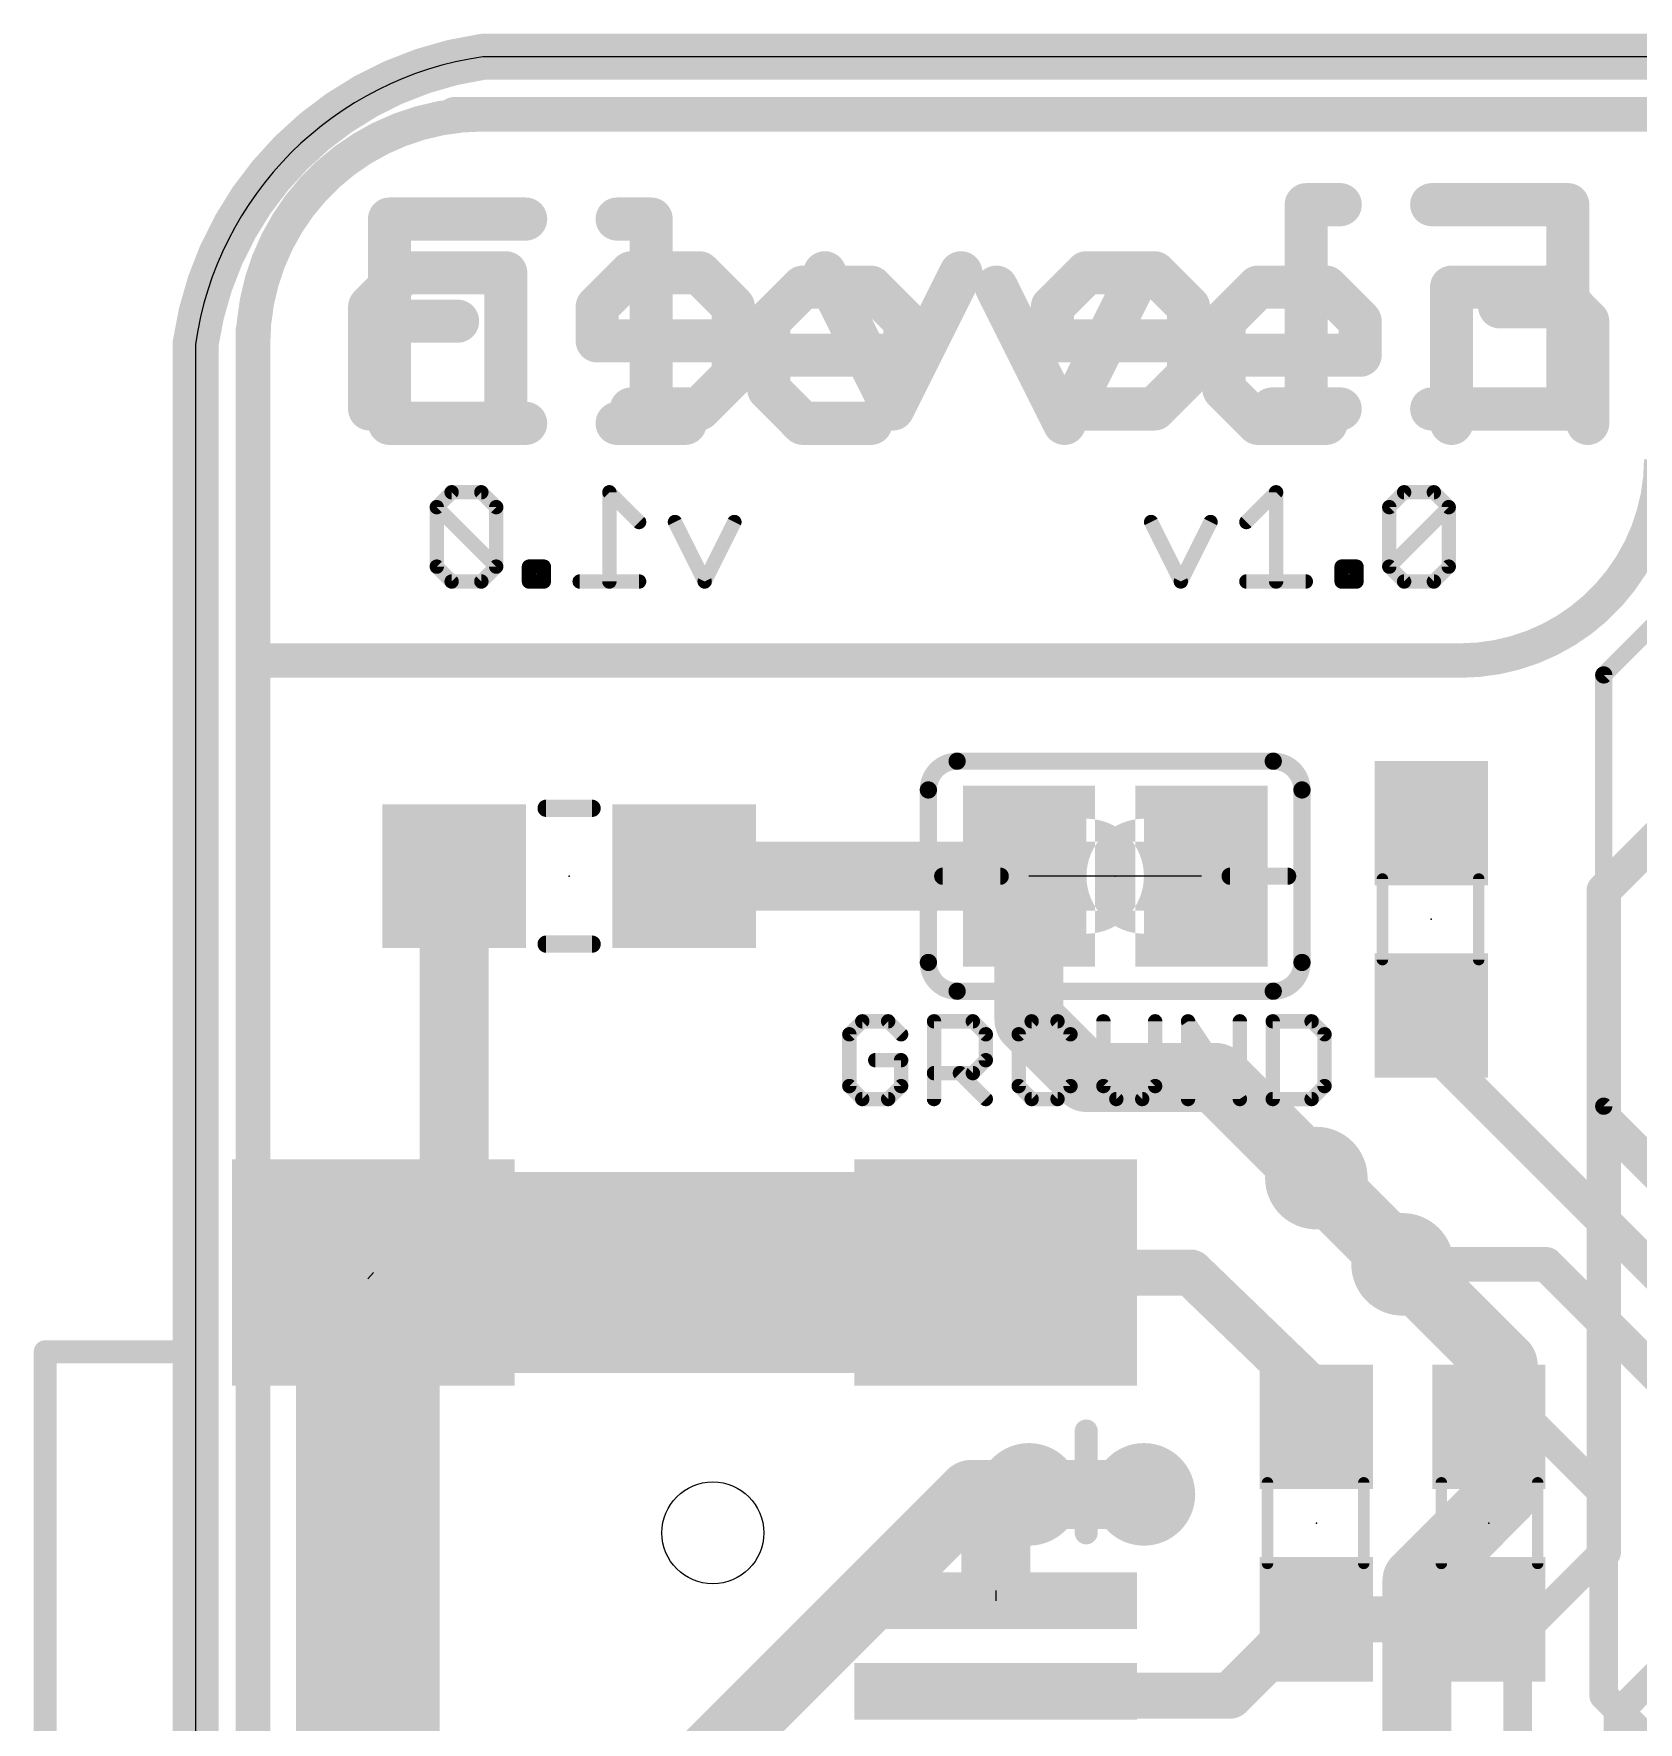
# Model space of a CAD drawing. Extents: x -0.08 to 2.71, y -0.01 to 2.11.
# Drawn here: x -0.056 to 0.502, y 1.521 to 2.108 of the extents above; entities that cross this region are included whole.
import ezdxf

# ---------------------------------------------------------------- set-up
doc = ezdxf.new("R2010")
doc.units = 0
for name, color, linetype in [('1', 14, 'CONTINUOUS'), ('16', 174, 'CONTINUOUS'), ('18', 94, 'CONTINUOUS'), ('19', 54, 'CONTINUOUS'), ('20', 178, 'CONTINUOUS'), ('21', 251, 'CONTINUOUS'), ('22', 2, 'CONTINUOUS'), ('23', 178, 'CONTINUOUS'), ('51', 54, 'CONTINUOUS')]:
    doc.layers.add(name, color=color, linetype=linetype)

# ---------------------------------------------------------------- blocks, each defined once
blk = doc.blocks.new('RECT')
blk.add_solid([(-0.5, -0.5), (0.5, -0.5), (-0.5, 0.5), (0.5, 0.5)])
blk = doc.blocks.new('ROUNDV')
at = {"const_width": 0.5}
blk.add_lwpolyline([(0, -0.25, 1), (0, 0.25, 1), (0, -0.25)], format="xyb", dxfattribs=at)

msp = doc.modelspace()

# ---------------------------------------------------------------- linework, layer by layer
at = {"layer": '1'}
for points, const_width in [([(0.1, 2.1, 0.333339), (0, 2)], 0.016), ([(0.1, 2.104, 1), (0.1, 2.096)], 0.008), ([(0.100566, 2.09604, 1), (0.099434, 2.10396)], 0.008), ([(0.004, 2, 1), (-0.004, 2)], 0.008), ([(-0.00396, 2.000566, 1), (0.00396, 1.999434)], 0.008), ([(0.096, 1.815, 1), (0.084, 1.815)], 0.012), ([(0.17, 1.821, 1), (0.17, 1.809)], 0.012), ([(0.296, 1.815, 1), (0.284, 1.815)], 0.012), ([(0.29, 1.821, 1), (0.29, 1.809)], 0.012), ([(0.29, 1.809, 1), (0.29, 1.821)], 0.012), ([(0.35, 1.809, 1), (0.35, 1.821)], 0.012), ([(0.493, 1.81, 1), (0.487, 1.81)], 0.006), ([(0.487879, 1.812121, 1), (0.492121, 1.807879)], 0.006), ([(0.294243, 1.769243, 1), (0.285757, 1.760757)], 0.012), ([(0.284, 1.765, 1), (0.296, 1.765)], 0.012), ([(0.432471, 1.766156, 1), (0.427529, 1.766915)], 0.005), ([(0.430586, 1.758657, 1), (0.426343, 1.754414)], 0.006), ([(0.31, 1.751, 1), (0.31, 1.739)], 0.012), ([(0.359243, 1.749243, 1), (0.350757, 1.740757)], 0.012), ([(0.355, 1.739, 1), (0.355, 1.751)], 0.012), ([(0.425994, 1.756915, 1), (0.430936, 1.756156)], 0.005), ([(0.305757, 1.740757, 1), (0.314243, 1.749243)], 0.012), ([(0.492121, 1.732121, 1), (0.487879, 1.727879)], 0.006), ([(0.487, 1.73, 1), (0.493, 1.73)], 0.006), ([(0.394243, 1.714243, 1), (0.385757, 1.705757)], 0.012), ([(0.385757, 1.705757, 1), (0.394243, 1.714243)], 0.012), ([(0.06189, 1.694665, 1), (0.06189, 1.659665)], 0.035), ([(0.09, 1.694665, 1), (0.09, 1.659665)], 0.035), ([(0.09, 1.659665, 1), (0.09, 1.694665)], 0.035), ([(0.278425, 1.659665, 1), (0.278425, 1.694665)], 0.035), ([(0.0725, 1.675, 1), (0.0475, 1.675)], 0.025), ([(0.415757, 1.675757, 1), (0.424243, 1.684243)], 0.012), ([(0.42, 1.683, 1), (0.42, 1.677)], 0.006), ([(0.472121, 1.682121, 1), (0.467879, 1.677879)], 0.006), ([(0.47, 1.677, 1), (0.47, 1.683)], 0.006), ([(0.084, 1.677165, 1), (0.096, 1.677165)], 0.012), ([(0.278425, 1.681165, 1), (0.278425, 1.673165)], 0.008), ([(0.349077, 1.680044, 1), (0.343522, 1.674287)], 0.008), ([(0.346299, 1.673165, 1), (0.346299, 1.681165)], 0.008), ([(0.394, 1.635, 1), (0.386, 1.635)], 0.008), ([(0.387223, 1.632121, 1), (0.392777, 1.637879)], 0.008), ([(0.386, 1.623465, 1), (0.394, 1.623465)], 0.008), ([(0.45, 1.625965, 1), (0.45, 1.620965)], 0.005), ([(0.468303, 1.625232, 1), (0.464768, 1.621697)], 0.005), ([(0.466535, 1.620965, 1), (0.466535, 1.625965)], 0.005), ([(0.29, 1.606, 1), (0.29, 1.594)], 0.012), ([(0.294243, 1.595757, 1), (0.285757, 1.604243)], 0.012), ([(0.294243, 1.595757, 1), (0.285757, 1.604243)], 0.012), ([(0.33, 1.594, 1), (0.33, 1.606)], 0.012), ([(0.279183, 1.597668, 1), (0.287668, 1.589183)], 0.012), ([(0.4925, 1.6, 1), (0.4875, 1.6)], 0.005), ([(0.488232, 1.598232, 1), (0.491768, 1.601768)], 0.005), ([(0.284425, 1.588425, 1), (0.272425, 1.588425)], 0.012), ([(0.274183, 1.592668, 1), (0.282668, 1.584183)], 0.012), ([(0.272425, 1.566575, 1), (0.284425, 1.566575)], 0.012), ([(0.386535, 1.560535, 1), (0.386535, 1.552535)], 0.008), ([(0.389364, 1.553707, 1), (0.383707, 1.559364)], 0.008), ([(0.39, 1.560535, 1), (0.39, 1.552535)], 0.008), ([(0.39, 1.552535, 1), (0.39, 1.560535)], 0.008), ([(0.45, 1.552535, 1), (0.45, 1.560535)], 0.008), ([(0.281254, 1.534324, 1), (0.275597, 1.528668)], 0.008), ([(0.279921, 1.534, 1), (0.279921, 1.526)], 0.008), ([(0.277093, 1.527172, 1), (0.28275, 1.532828)], 0.008), ([(0.357172, 1.532828, 1), (0.362828, 1.527172)], 0.008), ([(0.36, 1.526, 1), (0.36, 1.534)], 0.008), ([(0.491768, 1.531768, 1), (0.488232, 1.528232)], 0.005), ([(0.4875, 1.53, 1), (0.4925, 1.53)], 0.005)]:
    msp.add_lwpolyline(points, format="xyb", dxfattribs=dict(at, const_width=const_width))
for points, const_width in [([(0.1, 2.1), (2.5, 2.1)], 0.016), ([(0, 0.1), (0, 2)], 0.016), ([(0.54, 1.86), (0.49, 1.81)], 0.012), ([(0.09, 1.677165), (0.09, 1.815)], 0.024), ([(0.29, 1.815), (0.17, 1.815)], 0.024), ([(0.29, 1.765), (0.29, 1.815)], 0.024), ([(0.29, 1.815), (0.35, 1.815)], 0.024), ([(0.49, 1.81), (0.49, 1.73)], 0.012), ([(0.31, 1.745), (0.29, 1.765)], 0.024), ([(0.428465, 1.756535), (0.43, 1.766535)], 0.01), ([(0.55, 1.635), (0.428465, 1.756535)], 0.012), ([(0.355, 1.745), (0.31, 1.745)], 0.024), ([(0.39, 1.71), (0.355, 1.745)], 0.024), ([(0.49, 1.73), (0.52, 1.7)], 0.012), ([(0.42, 1.68), (0.39, 1.71)], 0.024), ([(0.06189, 1.677165), (0.09, 1.677165)], 0.07), ([(0.09, 1.677165), (0.278425, 1.677165)], 0.07), ([(0.06, 1.325), (0.06, 1.675)], 0.05), ([(0.42, 1.68), (0.47, 1.68)], 0.012), ([(0.47, 1.68), (0.515, 1.635)], 0.012), ([(0.278425, 1.677165), (0.346299, 1.677165)], 0.016), ([(0.346299, 1.677165), (0.39, 1.635)], 0.016), ([(0.39, 1.635), (0.39, 1.623465)], 0.016), ([(0.466535, 1.623465), (0.45, 1.623465)], 0.01), ([(0.49, 1.6), (0.466535, 1.623465)], 0.01), ([(0.29, 1.6), (0.278425, 1.588425)], 0.024), ([(0.29, 1.6), (0.283425, 1.593425)], 0.024), ([(0.29, 1.6), (0.33, 1.6)], 0.024), ([(0.49, 1.53), (0.49, 1.6)], 0.01), ([(0.278425, 1.588425), (0.278425, 1.566575)], 0.024), ([(0.36, 1.53), (0.386535, 1.556535)], 0.016), ([(0.386535, 1.556535), (0.39, 1.556535)], 0.016), ([(0.39, 1.556535), (0.45, 1.556535)], 0.016), ([(0.278425, 1.531496), (0.279921, 1.53)], 0.016), ([(0.279921, 1.53), (0.36, 1.53)], 0.016), ([(0.49, 1.53), (0.505, 1.515)], 0.01)]:
    msp.add_lwpolyline(points, dxfattribs=dict(at, const_width=const_width))
at = {"layer": '16'}
for points, const_width in [([(0.1, 2.1, 0.333339), (0, 2)], 0.016), ([(0.1, 2.104, 1), (0.1, 2.096)], 0.008), ([(0.100566, 2.09604, 1), (0.099434, 2.10396)], 0.008), ([(0.004, 2, 1), (-0.004, 2)], 0.008), ([(-0.00396, 2.000566, 1), (0.00396, 1.999434)], 0.008), ([(0.493, 1.81, 1), (0.487, 1.81)], 0.006), ([(0.487879, 1.812121, 1), (0.492121, 1.807879)], 0.006), ([(0.394243, 1.714243, 1), (0.385757, 1.705757)], 0.012), ([(0.424243, 1.684243, 1), (0.415757, 1.675757)], 0.012), ([(0.415757, 1.675757, 1), (0.424243, 1.684243)], 0.012), ([(0.461, 1.645, 1), (0.449, 1.645)], 0.012), ([(0.450757, 1.640757, 1), (0.459243, 1.649243)], 0.012), ([(0.27, 1.606, 1), (0.27, 1.594)], 0.012), ([(0.274243, 1.595757, 1), (0.265757, 1.604243)], 0.012), ([(0.29, 1.606, 1), (0.29, 1.594)], 0.012), ([(0.29, 1.594, 1), (0.29, 1.606)], 0.012), ([(0.33, 1.594, 1), (0.33, 1.606)], 0.012), ([(0.459243, 1.595757, 1), (0.450757, 1.604243)], 0.012), ([(0.449, 1.6, 1), (0.461, 1.6)], 0.012), ([(0.420757, 1.574243, 1), (0.429243, 1.565757)], 0.012), ([(0.431, 1.57, 1), (0.419, 1.57)], 0.012), ([(0.487, 1.58, 1), (0.493, 1.58)], 0.006), ([(0.491768, 1.578232, 1), (0.488232, 1.581768)], 0.005), ([(0.4625, 1.55, 1), (0.4575, 1.55)], 0.005), ([(0.458232, 1.551768, 1), (0.461768, 1.548232)], 0.005), ([(0.4975, 1.524, 1), (0.4925, 1.524)], 0.005), ([(0.493232, 1.525768, 1), (0.496768, 1.522232)], 0.005)]:
    msp.add_lwpolyline(points, format="xyb", dxfattribs=dict(at, const_width=const_width))
for points, const_width in [([(0.1, 2.1), (2.5, 2.1)], 0.016), ([(0, 0.1), (0, 2)], 0.016), ([(0.49, 1.81), (0.54, 1.86)], 0.012), ([(0.49, 1.58), (0.49, 1.81)], 0.012), ([(0.42, 1.68), (0.39, 1.71)], 0.024), ([(0.455, 1.645), (0.42, 1.68)], 0.024), ([(0.455, 1.6), (0.455, 1.645)], 0.024), ([(0.065, 1.395), (0.27, 1.6)], 0.024), ([(0.27, 1.6), (0.29, 1.6)], 0.024), ([(0.29, 1.6), (0.33, 1.6)], 0.024), ([(0.425, 1.57), (0.455, 1.6)], 0.024), ([(0.425, 1.43), (0.425, 1.57)], 0.024), ([(0.46, 1.55), (0.49, 1.58)], 0.01), ([(0.495, 1.524), (0.523, 1.552)], 0.01), ([(0.46, 1.34), (0.46, 1.55)], 0.01), ([(0.495, 1.435), (0.495, 1.524)], 0.01)]:
    msp.add_lwpolyline(points, dxfattribs=dict(at, const_width=const_width))
at = {"layer": '19'}
for p, q in [((0.35, 1.815), (0.29, 1.815)), ((0.06, 1.675), (0.06189, 1.677165)), ((0.278425, 1.566575), (0.278425, 1.562992))]:
    msp.add_line(p, q, dxfattribs=at)
at = {"layer": '20'}
for p, q in [((2.5, 2.1), (0.1, 2.1)), ((0, 2), (0, 0.1))]:
    msp.add_line(p, q, dxfattribs=at)
msp.add_circle((0.18, 1.586614), 0.017717, dxfattribs=at)
msp.add_arc((0.116665, 1.983335), 0.11785, 98.129561, 171.870439, dxfattribs=at)
at = {"layer": '21'}
for points, const_width in [([(0.1, 2.08, 0.414214), (0.02, 2)], 0.012), ([(0.1, 2.083, 1), (0.1, 2.077)], 0.006), ([(0.1, 2.077, 1), (0.1, 2.083)], 0.006), ([(0.0675, 2.047311, 1), (0.0675, 2.039811)], 0.0075), ([(0.07125, 2.043561, 1), (0.06375, 2.043561)], 0.0075), ([(0.114874, 2.039811, 1), (0.114874, 2.047311)], 0.0075), ([(0.146688, 2.047311, 1), (0.146688, 2.039811)], 0.0075), ([(0.162281, 2.043561, 1), (0.154781, 2.043561)], 0.0075), ([(0.158531, 2.039811, 1), (0.158531, 2.047311)], 0.0075), ([(0.211323, 2.023624, 1), (0.211323, 2.016124)], 0.0075), ([(0.213974, 2.017222, 1), (0.208671, 2.022525)], 0.0075), ([(0.237661, 2.022525, 1), (0.232358, 2.017222)], 0.0075), ([(0.23501, 2.016124, 1), (0.23501, 2.023624)], 0.0075), ([(0.282021, 2.021551, 1), (0.275313, 2.018197)], 0.0075), ([(0.329395, 2.018197, 1), (0.322687, 2.021551)], 0.0075), ([(0.369698, 2.023624, 1), (0.369698, 2.016124)], 0.0075), ([(0.37235, 2.017222, 1), (0.367046, 2.022525)], 0.0075), ([(0.396036, 2.022525, 1), (0.390733, 2.017222)], 0.0075), ([(0.393385, 2.016124, 1), (0.393385, 2.023624)], 0.0075), ([(0.440792, 2.019874, 1), (0.433292, 2.019874)], 0.0075), ([(0.437042, 2.023624, 1), (0.437042, 2.016124)], 0.0075), ([(0.475224, 2.022525, 1), (0.469921, 2.017222)], 0.0075), ([(0.472572, 2.016124, 1), (0.472572, 2.023624)], 0.0075), ([(0.0675, 2.01178, 1), (0.0675, 2.00428)], 0.0075), ([(0.091187, 2.00428, 1), (0.091187, 2.01178)], 0.0075), ([(0.203229, 2.00803, 1), (0.195729, 2.00803)], 0.0075), ([(0.196828, 2.010682, 1), (0.202131, 2.005379)], 0.0075), ([(0.250603, 2.00803, 1), (0.243103, 2.00803)], 0.0075), ([(0.244201, 2.005379, 1), (0.249505, 2.010682)], 0.0075), ([(0.361605, 2.00803, 1), (0.354105, 2.00803)], 0.0075), ([(0.355203, 2.010682, 1), (0.360506, 2.005379)], 0.0075), ([(0.408978, 2.00803, 1), (0.401478, 2.00803)], 0.0075), ([(0.402577, 2.005379, 1), (0.40788, 2.010682)], 0.0075), ([(0.488166, 2.00803, 1), (0.480666, 2.00803)], 0.0075), ([(0.481764, 2.005379, 1), (0.487068, 2.010682)], 0.0075), ([(0.023, 2, 1), (0.017, 2)], 0.006), ([(0.017, 2, 1), (0.023, 2)], 0.006), ([(0.199479, 1.999937, 1), (0.199479, 1.992437)], 0.0075), ([(0.246853, 1.992437, 1), (0.246853, 1.999937)], 0.0075), ([(0.357855, 1.999937, 1), (0.357855, 1.992437)], 0.0075), ([(0.405228, 1.992437, 1), (0.405228, 1.999937)], 0.0075), ([(0.243103, 1.996187, 1), (0.250603, 1.996187)], 0.0075), ([(0.401478, 1.996187, 1), (0.408978, 1.996187)], 0.0075), ([(0.202131, 1.986995, 1), (0.196828, 1.981692)], 0.0075), ([(0.360506, 1.986995, 1), (0.355203, 1.981692)], 0.0075), ([(0.195729, 1.984343, 1), (0.203229, 1.984343)], 0.0075), ([(0.354105, 1.984343, 1), (0.361605, 1.984343)], 0.0075), ([(0.0675, 1.97625, 1), (0.0675, 1.96875)], 0.0075), ([(0.114874, 1.96875, 1), (0.114874, 1.97625)], 0.0075), ([(0.146688, 1.97625, 1), (0.146688, 1.96875)], 0.0075), ([(0.170375, 1.96875, 1), (0.170375, 1.97625)], 0.0075), ([(0.211323, 1.97625, 1), (0.211323, 1.96875)], 0.0075), ([(0.23501, 1.96875, 1), (0.23501, 1.97625)], 0.0075), ([(0.369698, 1.97625, 1), (0.369698, 1.96875)], 0.0075), ([(0.393385, 1.96875, 1), (0.393385, 1.97625)], 0.0075), ([(0.06375, 1.9725, 1), (0.07125, 1.9725)], 0.0075), ([(0.154781, 1.9725, 1), (0.162281, 1.9725)], 0.0075), ([(0.208671, 1.969848, 1), (0.213974, 1.975152)], 0.0075), ([(0.299, 1.974177, 1), (0.305708, 1.970823)], 0.0075), ([(0.299, 1.970823, 1), (0.305708, 1.974177)], 0.0075), ([(0.367046, 1.969848, 1), (0.37235, 1.975152)], 0.0075), ([(0.433292, 1.9725, 1), (0.440792, 1.9725)], 0.0075), ([(0.480666, 1.9725, 1), (0.488166, 1.9725)], 0.0075), ([(0.44, 1.89, 0.414214), (0.51, 1.96)], 0.012), ([(0.37724, 1.948526, 1), (0.37474, 1.948526)], 0.0025), ([(0.376874, 1.947643, 1), (0.375107, 1.94941)], 0.0025), ([(0.420542, 1.949776, 1), (0.420542, 1.947276)], 0.0025), ([(0.421425, 1.947643, 1), (0.419658, 1.94941)], 0.0025), ([(0.431768, 1.94941, 1), (0.43, 1.947643)], 0.0025), ([(0.430884, 1.947276, 1), (0.430884, 1.949776)], 0.0025), ([(0.416621, 1.943355, 1), (0.414121, 1.943355)], 0.0025), ([(0.414487, 1.944239, 1), (0.416254, 1.942471)], 0.0025), ([(0.437305, 1.943355, 1), (0.434805, 1.943355)], 0.0025), ([(0.436939, 1.942471, 1), (0.435171, 1.944239)], 0.0025), ([(0.435171, 1.942471, 1), (0.436939, 1.944239)], 0.0025), ([(0.333618, 1.938743, 1), (0.331382, 1.937625)], 0.0025), ([(0.354302, 1.937625, 1), (0.352066, 1.938743)], 0.0025), ([(0.364764, 1.939068, 1), (0.366532, 1.9373)], 0.0025), ([(0.400047, 1.922671, 1), (0.397547, 1.922671)], 0.0025), ([(0.398797, 1.923921, 1), (0.398797, 1.921421)], 0.0025), ([(0.405218, 1.922671, 1), (0.402718, 1.922671)], 0.0025), ([(0.403968, 1.921421, 1), (0.403968, 1.923921)], 0.0025), ([(0.416254, 1.923555, 1), (0.414487, 1.921787)], 0.0025), ([(0.414487, 1.923555, 1), (0.416254, 1.921787)], 0.0025), ([(0.414121, 1.922671, 1), (0.416621, 1.922671)], 0.0025), ([(0.434805, 1.922671, 1), (0.437305, 1.922671)], 0.0025), ([(0.436939, 1.921787, 1), (0.435171, 1.923555)], 0.0025), ([(0.341724, 1.918059, 1), (0.34396, 1.916941)], 0.0025), ([(0.341724, 1.916941, 1), (0.34396, 1.918059)], 0.0025), ([(0.365648, 1.91875, 1), (0.365648, 1.91625)], 0.0025), ([(0.37474, 1.9175, 1), (0.37724, 1.9175)], 0.0025), ([(0.386333, 1.91625, 1), (0.386333, 1.91875)], 0.0025), ([(0.398797, 1.91875, 1), (0.398797, 1.91625)], 0.0025), ([(0.397547, 1.9175, 1), (0.400047, 1.9175)], 0.0025), ([(0.402718, 1.9175, 1), (0.405218, 1.9175)], 0.0025), ([(0.403968, 1.91625, 1), (0.403968, 1.91875)], 0.0025), ([(0.420542, 1.91875, 1), (0.420542, 1.91625)], 0.0025), ([(0.419658, 1.916616, 1), (0.421425, 1.918384)], 0.0025), ([(0.43, 1.918384, 1), (0.431768, 1.916616)], 0.0025), ([(0.430884, 1.91625, 1), (0.430884, 1.91875)], 0.0025), ([(0.023, 1.89, 1), (0.017, 1.89)], 0.006), ([(0.02, 1.893, 1), (0.02, 1.887)], 0.006), ([(0.017, 1.89, 1), (0.023, 1.89)], 0.006), ([(0.44, 1.893, 1), (0.44, 1.887)], 0.006), ([(0.44, 1.887, 1), (0.44, 1.893)], 0.006), ([(0.4915, 1.885, 1), (0.4885, 1.885)], 0.003), ([(0.488939, 1.886061, 1), (0.491061, 1.883939)], 0.003), ([(0.265, 1.855, 0.414214), (0.255, 1.845)], 0.006), ([(0.265, 1.8565, 1), (0.265, 1.8535)], 0.003), ([(0.265, 1.8535, 1), (0.265, 1.8565)], 0.003), ([(0.385, 1.845, 0.414214), (0.375, 1.855)], 0.006), ([(0.375, 1.8565, 1), (0.375, 1.8535)], 0.003), ([(0.375, 1.8535, 1), (0.375, 1.8565)], 0.003), ([(0.2565, 1.845, 1), (0.2535, 1.845)], 0.003), ([(0.2535, 1.845, 1), (0.2565, 1.845)], 0.003), ([(0.3865, 1.845, 1), (0.3835, 1.845)], 0.003), ([(0.3835, 1.845, 1), (0.3865, 1.845)], 0.003), ([(0.122, 1.840122, 1), (0.122, 1.837122)], 0.003), ([(0.138, 1.837122, 1), (0.138, 1.840122)], 0.003), ([(0.122, 1.792878, 1), (0.122, 1.789878)], 0.003), ([(0.138, 1.789878, 1), (0.138, 1.792878)], 0.003), ([(0.255, 1.785, 0.414214), (0.265, 1.775)], 0.006), ([(0.2565, 1.785, 1), (0.2535, 1.785)], 0.003), ([(0.2535, 1.785, 1), (0.2565, 1.785)], 0.003), ([(0.375, 1.775, 0.414214), (0.385, 1.785)], 0.006), ([(0.3865, 1.785, 1), (0.3835, 1.785)], 0.003), ([(0.3835, 1.785, 1), (0.3865, 1.785)], 0.003), ([(0.265, 1.7765, 1), (0.265, 1.7735)], 0.003), ([(0.265, 1.7735, 1), (0.265, 1.7765)], 0.003), ([(0.375, 1.7765, 1), (0.375, 1.7735)], 0.003), ([(0.375, 1.7735, 1), (0.375, 1.7765)], 0.003), ([(0.22875, 1.760019, 1), (0.22625, 1.760019)], 0.0025), ([(0.226616, 1.760903, 1), (0.228384, 1.759135)], 0.0025), ([(0.232004, 1.765773, 1), (0.232004, 1.763273)], 0.0025), ([(0.232888, 1.763639, 1), (0.23112, 1.765407)], 0.0025), ([(0.241895, 1.765407, 1), (0.240128, 1.763639)], 0.0025), ([(0.241011, 1.763273, 1), (0.241011, 1.765773)], 0.0025), ([(0.244632, 1.759135, 1), (0.246399, 1.760903)], 0.0025), ([(0.258215, 1.764523, 1), (0.255715, 1.764523)], 0.0025), ([(0.256965, 1.765773, 1), (0.256965, 1.763273)], 0.0025), ([(0.27136, 1.765407, 1), (0.269593, 1.763639)], 0.0025), ([(0.270477, 1.763273, 1), (0.270477, 1.765773)], 0.0025), ([(0.276231, 1.760019, 1), (0.273731, 1.760019)], 0.0025), ([(0.274097, 1.759135, 1), (0.275864, 1.760903)], 0.0025), ([(0.28768, 1.760019, 1), (0.28518, 1.760019)], 0.0025), ([(0.285546, 1.760903, 1), (0.287314, 1.759135)], 0.0025), ([(0.290934, 1.765773, 1), (0.290934, 1.763273)], 0.0025), ([(0.291818, 1.763639, 1), (0.29005, 1.765407)], 0.0025), ([(0.300826, 1.765407, 1), (0.299058, 1.763639)], 0.0025), ([(0.299942, 1.763273, 1), (0.299942, 1.765773)], 0.0025), ([(0.305696, 1.760019, 1), (0.303196, 1.760019)], 0.0025), ([(0.303562, 1.759135, 1), (0.30533, 1.760903)], 0.0025), ([(0.317146, 1.764523, 1), (0.314646, 1.764523)], 0.0025), ([(0.335161, 1.764523, 1), (0.332661, 1.764523)], 0.0025), ([(0.346611, 1.764523, 1), (0.344111, 1.764523)], 0.0025), ([(0.346401, 1.765216, 1), (0.344321, 1.76383)], 0.0025), ([(0.364626, 1.764523, 1), (0.362126, 1.764523)], 0.0025), ([(0.376076, 1.764523, 1), (0.373576, 1.764523)], 0.0025), ([(0.374826, 1.765773, 1), (0.374826, 1.763273)], 0.0025), ([(0.389221, 1.765407, 1), (0.387453, 1.763639)], 0.0025), ([(0.388337, 1.763273, 1), (0.388337, 1.765773)], 0.0025), ([(0.394091, 1.760019, 1), (0.391591, 1.760019)], 0.0025), ([(0.391957, 1.759135, 1), (0.393725, 1.760903)], 0.0025), ([(0.236508, 1.752261, 1), (0.236508, 1.749761)], 0.0025), ([(0.246765, 1.751011, 1), (0.244265, 1.751011)], 0.0025), ([(0.245515, 1.749761, 1), (0.245515, 1.752261)], 0.0025), ([(0.273731, 1.751011, 1), (0.276231, 1.751011)], 0.0025), ([(0.275864, 1.750128, 1), (0.274097, 1.751895)], 0.0025), ([(0.228384, 1.742888, 1), (0.226616, 1.74112)], 0.0025), ([(0.246399, 1.74112, 1), (0.244632, 1.742888)], 0.0025), ([(0.256965, 1.747758, 1), (0.256965, 1.745258)], 0.0025), ([(0.266857, 1.747392, 1), (0.265089, 1.745624)], 0.0025), ([(0.269593, 1.747392, 1), (0.27136, 1.745624)], 0.0025), ([(0.270477, 1.745258, 1), (0.270477, 1.747758)], 0.0025), ([(0.287314, 1.742888, 1), (0.285546, 1.74112)], 0.0025), ([(0.30533, 1.74112, 1), (0.303562, 1.742888)], 0.0025), ([(0.316779, 1.742888, 1), (0.315012, 1.74112)], 0.0025), ([(0.334795, 1.74112, 1), (0.333027, 1.742888)], 0.0025), ([(0.393725, 1.74112, 1), (0.391957, 1.742888)], 0.0025), ([(0.22625, 1.742004, 1), (0.22875, 1.742004)], 0.0025), ([(0.232004, 1.73875, 1), (0.232004, 1.73625)], 0.0025), ([(0.23112, 1.736616, 1), (0.232888, 1.738384)], 0.0025), ([(0.240128, 1.738384, 1), (0.241895, 1.736616)], 0.0025), ([(0.241011, 1.73625, 1), (0.241011, 1.73875)], 0.0025), ([(0.244265, 1.742004, 1), (0.246765, 1.742004)], 0.0025), ([(0.255715, 1.7375, 1), (0.258215, 1.7375)], 0.0025), ([(0.274097, 1.736616, 1), (0.275864, 1.738384)], 0.0025), ([(0.28518, 1.742004, 1), (0.28768, 1.742004)], 0.0025), ([(0.290934, 1.73875, 1), (0.290934, 1.73625)], 0.0025), ([(0.29005, 1.736616, 1), (0.291818, 1.738384)], 0.0025), ([(0.299058, 1.738384, 1), (0.300826, 1.736616)], 0.0025), ([(0.299942, 1.73625, 1), (0.299942, 1.73875)], 0.0025), ([(0.303196, 1.742004, 1), (0.305696, 1.742004)], 0.0025), ([(0.314646, 1.742004, 1), (0.317146, 1.742004)], 0.0025), ([(0.320399, 1.73875, 1), (0.320399, 1.73625)], 0.0025), ([(0.319515, 1.736616, 1), (0.321283, 1.738384)], 0.0025), ([(0.328523, 1.738384, 1), (0.330291, 1.736616)], 0.0025), ([(0.329407, 1.73625, 1), (0.329407, 1.73875)], 0.0025), ([(0.332661, 1.742004, 1), (0.335161, 1.742004)], 0.0025), ([(0.344111, 1.7375, 1), (0.346611, 1.7375)], 0.0025), ([(0.362126, 1.7375, 1), (0.364626, 1.7375)], 0.0025), ([(0.362336, 1.736807, 1), (0.364416, 1.738193)], 0.0025), ([(0.374826, 1.73875, 1), (0.374826, 1.73625)], 0.0025), ([(0.373576, 1.7375, 1), (0.376076, 1.7375)], 0.0025), ([(0.387453, 1.738384, 1), (0.389221, 1.736616)], 0.0025), ([(0.388337, 1.73625, 1), (0.388337, 1.73875)], 0.0025), ([(0.391591, 1.742004, 1), (0.394091, 1.742004)], 0.0025), ([(0.491061, 1.736061, 1), (0.488939, 1.733939)], 0.003), ([(0.4885, 1.735, 1), (0.4915, 1.735)], 0.003), ([(0.128819, 1.651606, 1), (0.128819, 1.647606)], 0.004), ([(0.211496, 1.647606, 1), (0.211496, 1.651606)], 0.004), ([(0.311921, 1.622047, 1), (0.307921, 1.622047)], 0.004), ([(0.307921, 1.586614, 1), (0.311921, 1.586614)], 0.004)]:
    msp.add_lwpolyline(points, format="xyb", dxfattribs=dict(at, const_width=const_width))
for points, const_width in [([(0.1, 2.08), (0.51, 2.08)], 0.012), ([(0.114874, 2.043561), (0.0675, 2.043561)], 0.015), ([(0.0675, 2.043561), (0.0675, 1.9725)], 0.015), ([(0.146688, 2.043561), (0.158531, 2.043561)], 0.015), ([(0.158531, 2.043561), (0.158531, 1.9725)], 0.015), ([(0.199479, 2.00803), (0.211323, 2.019874)], 0.015), ([(0.211323, 2.019874), (0.23501, 2.019874)], 0.015), ([(0.23501, 2.019874), (0.246853, 2.00803)], 0.015), ([(0.278667, 2.019874), (0.302354, 1.9725)], 0.015), ([(0.302354, 1.9725), (0.326041, 2.019874)], 0.015), ([(0.357855, 2.00803), (0.369698, 2.019874)], 0.015), ([(0.369698, 2.019874), (0.393385, 2.019874)], 0.015), ([(0.393385, 2.019874), (0.405228, 2.00803)], 0.015), ([(0.437042, 1.9725), (0.437042, 2.019874)], 0.015), ([(0.437042, 2.019874), (0.472572, 2.019874)], 0.015), ([(0.472572, 2.019874), (0.484416, 2.00803)], 0.015), ([(0.0675, 2.00803), (0.091187, 2.00803)], 0.015), ([(0.199479, 1.984343), (0.199479, 2.00803)], 0.015), ([(0.246853, 2.00803), (0.246853, 1.996187)], 0.015), ([(0.357855, 1.984343), (0.357855, 2.00803)], 0.015), ([(0.405228, 2.00803), (0.405228, 1.996187)], 0.015), ([(0.484416, 2.00803), (0.484416, 1.9725)], 0.015), ([(0.02, 1.89), (0.02, 2)], 0.012), ([(0.246853, 1.996187), (0.199479, 1.996187)], 0.015), ([(0.405228, 1.996187), (0.357855, 1.996187)], 0.015), ([(0.211323, 1.9725), (0.199479, 1.984343)], 0.015), ([(0.369698, 1.9725), (0.357855, 1.984343)], 0.015), ([(0.0675, 1.9725), (0.114874, 1.9725)], 0.015), ([(0.146688, 1.9725), (0.170375, 1.9725)], 0.015), ([(0.23501, 1.9725), (0.211323, 1.9725)], 0.015), ([(0.393385, 1.9725), (0.369698, 1.9725)], 0.015), ([(0.365648, 1.938184), (0.37599, 1.948526)], 0.005), ([(0.37599, 1.948526), (0.37599, 1.9175)], 0.005), ([(0.415371, 1.943355), (0.420542, 1.948526)], 0.005), ([(0.420542, 1.948526), (0.430884, 1.948526)], 0.005), ([(0.430884, 1.948526), (0.436055, 1.943355)], 0.005), ([(0.415371, 1.922671), (0.415371, 1.943355)], 0.005), ([(0.415371, 1.922671), (0.436055, 1.943355)], 0.005), ([(0.436055, 1.943355), (0.436055, 1.922671)], 0.005), ([(0.3325, 1.938184), (0.342842, 1.9175)], 0.005), ([(0.342842, 1.9175), (0.353184, 1.938184)], 0.005), ([(0.398797, 1.9175), (0.398797, 1.922671)], 0.005), ([(0.398797, 1.922671), (0.403968, 1.922671)], 0.005), ([(0.403968, 1.922671), (0.403968, 1.9175)], 0.005), ([(0.420542, 1.9175), (0.415371, 1.922671)], 0.005), ([(0.436055, 1.922671), (0.430884, 1.9175)], 0.005), ([(0.365648, 1.9175), (0.386333, 1.9175)], 0.005), ([(0.403968, 1.9175), (0.398797, 1.9175)], 0.005), ([(0.430884, 1.9175), (0.420542, 1.9175)], 0.005), ([(0.515, 1.91), (0.49, 1.885)], 0.006), ([(0.02, 0.1), (0.02, 1.89)], 0.012), ([(0.02, 1.89), (0.44, 1.89)], 0.012), ([(0.49, 1.735), (0.49, 1.885)], 0.006), ([(0.265, 1.855), (0.375, 1.855)], 0.006), ([(0.255, 1.785), (0.255, 1.845)], 0.006), ([(0.385, 1.785), (0.385, 1.845)], 0.006), ([(0.122, 1.838622), (0.138, 1.838622)], 0.006), ([(0.122, 1.791378), (0.138, 1.791378)], 0.006), ([(0.375, 1.775), (0.265, 1.775)], 0.006), ([(0.232004, 1.764523), (0.2275, 1.760019)], 0.005), ([(0.2275, 1.760019), (0.2275, 1.742004)], 0.005), ([(0.241011, 1.764523), (0.232004, 1.764523)], 0.005), ([(0.245515, 1.760019), (0.241011, 1.764523)], 0.005), ([(0.256965, 1.7375), (0.256965, 1.764523)], 0.005), ([(0.256965, 1.764523), (0.270477, 1.764523)], 0.005), ([(0.270477, 1.764523), (0.274981, 1.760019)], 0.005), ([(0.274981, 1.760019), (0.274981, 1.751011)], 0.005), ([(0.290934, 1.764523), (0.28643, 1.760019)], 0.005), ([(0.28643, 1.760019), (0.28643, 1.742004)], 0.005), ([(0.299942, 1.764523), (0.290934, 1.764523)], 0.005), ([(0.304446, 1.760019), (0.299942, 1.764523)], 0.005), ([(0.304446, 1.742004), (0.304446, 1.760019)], 0.005), ([(0.315896, 1.764523), (0.315896, 1.742004)], 0.005), ([(0.333911, 1.742004), (0.333911, 1.764523)], 0.005), ([(0.345361, 1.7375), (0.345361, 1.764523)], 0.005), ([(0.345361, 1.764523), (0.363376, 1.7375)], 0.005), ([(0.363376, 1.7375), (0.363376, 1.764523)], 0.005), ([(0.374826, 1.764523), (0.374826, 1.7375)], 0.005), ([(0.388337, 1.764523), (0.374826, 1.764523)], 0.005), ([(0.392841, 1.760019), (0.388337, 1.764523)], 0.005), ([(0.392841, 1.742004), (0.392841, 1.760019)], 0.005), ([(0.245515, 1.751011), (0.236508, 1.751011)], 0.005), ([(0.245515, 1.742004), (0.245515, 1.751011)], 0.005), ([(0.274981, 1.751011), (0.270477, 1.746508)], 0.005), ([(0.2275, 1.742004), (0.232004, 1.7375)], 0.005), ([(0.241011, 1.7375), (0.245515, 1.742004)], 0.005), ([(0.270477, 1.746508), (0.256965, 1.746508)], 0.005), ([(0.265973, 1.746508), (0.274981, 1.7375)], 0.005), ([(0.28643, 1.742004), (0.290934, 1.7375)], 0.005), ([(0.299942, 1.7375), (0.304446, 1.742004)], 0.005), ([(0.315896, 1.742004), (0.320399, 1.7375)], 0.005), ([(0.329407, 1.7375), (0.333911, 1.742004)], 0.005), ([(0.388337, 1.7375), (0.392841, 1.742004)], 0.005), ([(0.232004, 1.7375), (0.241011, 1.7375)], 0.005), ([(0.290934, 1.7375), (0.299942, 1.7375)], 0.005), ([(0.320399, 1.7375), (0.329407, 1.7375)], 0.005), ([(0.374826, 1.7375), (0.388337, 1.7375)], 0.005), ([(0.515, 1.71), (0.49, 1.735)], 0.006), ([(0.128819, 1.649606), (0.211496, 1.649606)], 0.008), ([(0.309921, 1.622047), (0.309921, 1.586614)], 0.008)]:
    msp.add_lwpolyline(points, dxfattribs=dict(at, const_width=const_width))
at = {"layer": '22'}
for points, const_width in [([(0.1, 2.08, 0.414214), (0.02, 2)], 0.012), ([(0.09, 2.083, 1), (0.09, 2.077)], 0.006), ([(0.1, 2.083, 1), (0.1, 2.077)], 0.006), ([(0.1, 2.077, 1), (0.1, 2.083)], 0.006), ([(0.1, 2.077, 1), (0.1, 2.083)], 0.006), ([(0.386469, 2.052311, 1), (0.386469, 2.044811)], 0.0075), ([(0.390219, 2.048561, 1), (0.382719, 2.048561)], 0.0075), ([(0.398312, 2.044811, 1), (0.398312, 2.052311)], 0.0075), ([(0.430126, 2.052311, 1), (0.430126, 2.044811)], 0.0075), ([(0.48125, 2.048561, 1), (0.47375, 2.048561)], 0.0075), ([(0.4775, 2.044811, 1), (0.4775, 2.052311)], 0.0075), ([(0.072428, 2.028624, 1), (0.072428, 2.021124)], 0.0075), ([(0.075079, 2.022222, 1), (0.069776, 2.027525)], 0.0075), ([(0.111708, 2.024874, 1), (0.104208, 2.024874)], 0.0075), ([(0.107958, 2.021124, 1), (0.107958, 2.028624)], 0.0075), ([(0.151615, 2.028624, 1), (0.151615, 2.021124)], 0.0075), ([(0.154267, 2.022222, 1), (0.148964, 2.027525)], 0.0075), ([(0.177954, 2.027525, 1), (0.17265, 2.022222)], 0.0075), ([(0.175302, 2.021124, 1), (0.175302, 2.028624)], 0.0075), ([(0.222313, 2.026551, 1), (0.215605, 2.023197)], 0.0075), ([(0.269687, 2.023197, 1), (0.262979, 2.026551)], 0.0075), ([(0.30999, 2.028624, 1), (0.30999, 2.021124)], 0.0075), ([(0.312642, 2.022222, 1), (0.307339, 2.027525)], 0.0075), ([(0.336329, 2.027525, 1), (0.331026, 2.022222)], 0.0075), ([(0.333677, 2.021124, 1), (0.333677, 2.028624)], 0.0075), ([(0.064334, 2.01303, 1), (0.056834, 2.01303)], 0.0075), ([(0.143522, 2.01303, 1), (0.136022, 2.01303)], 0.0075), ([(0.190895, 2.01303, 1), (0.183395, 2.01303)], 0.0075), ([(0.301897, 2.01303, 1), (0.294397, 2.01303)], 0.0075), ([(0.349271, 2.01303, 1), (0.341771, 2.01303)], 0.0075), ([(0.453813, 2.01678, 1), (0.453813, 2.00928)], 0.0075), ([(0.4775, 2.00928, 1), (0.4775, 2.01678)], 0.0075), ([(0.057932, 2.015682, 1), (0.063236, 2.010379)], 0.0075), ([(0.13712, 2.015682, 1), (0.142423, 2.010379)], 0.0075), ([(0.184494, 2.010379, 1), (0.189797, 2.015682)], 0.0075), ([(0.295495, 2.015682, 1), (0.300799, 2.010379)], 0.0075), ([(0.342869, 2.010379, 1), (0.348172, 2.015682)], 0.0075), ([(0.023, 2.005, 1), (0.017, 2.005)], 0.006), ([(0.139772, 2.004937, 1), (0.139772, 1.997437)], 0.0075), ([(0.187145, 1.997437, 1), (0.187145, 2.004937)], 0.0075), ([(0.298147, 2.004937, 1), (0.298147, 1.997437)], 0.0075), ([(0.345521, 1.997437, 1), (0.345521, 2.004937)], 0.0075), ([(0.017, 2, 1), (0.023, 2)], 0.006), ([(0.136022, 2.001187, 1), (0.143522, 2.001187)], 0.0075), ([(0.294397, 2.001187, 1), (0.301897, 2.001187)], 0.0075), ([(0.189797, 1.986692, 1), (0.184494, 1.991995)], 0.0075), ([(0.348172, 1.986692, 1), (0.342869, 1.991995)], 0.0075), ([(0.183395, 1.989343, 1), (0.190895, 1.989343)], 0.0075), ([(0.341771, 1.989343, 1), (0.349271, 1.989343)], 0.0075), ([(0.151615, 1.98125, 1), (0.151615, 1.97375)], 0.0075), ([(0.175302, 1.97375, 1), (0.175302, 1.98125)], 0.0075), ([(0.30999, 1.98125, 1), (0.30999, 1.97375)], 0.0075), ([(0.333677, 1.97375, 1), (0.333677, 1.98125)], 0.0075), ([(0.374625, 1.98125, 1), (0.374625, 1.97375)], 0.0075), ([(0.398312, 1.97375, 1), (0.398312, 1.98125)], 0.0075), ([(0.430126, 1.98125, 1), (0.430126, 1.97375)], 0.0075), ([(0.4775, 1.97375, 1), (0.4775, 1.98125)], 0.0075), ([(0.056834, 1.9775, 1), (0.064334, 1.9775)], 0.0075), ([(0.104208, 1.9775, 1), (0.111708, 1.9775)], 0.0075), ([(0.17265, 1.980152, 1), (0.177954, 1.974848)], 0.0075), ([(0.239292, 1.979177, 1), (0.246, 1.975823)], 0.0075), ([(0.239292, 1.975823, 1), (0.246, 1.979177)], 0.0075), ([(0.331026, 1.980152, 1), (0.336329, 1.974848)], 0.0075), ([(0.382719, 1.9775, 1), (0.390219, 1.9775)], 0.0075), ([(0.47375, 1.9775, 1), (0.48125, 1.9775)], 0.0075), ([(0.44, 1.89, 0.414214), (0.51, 1.96)], 0.012), ([(0.089116, 1.949776, 1), (0.089116, 1.947276)], 0.0025), ([(0.09, 1.947643, 1), (0.088232, 1.94941)], 0.0025), ([(0.100342, 1.94941, 1), (0.098575, 1.947643)], 0.0025), ([(0.099458, 1.947276, 1), (0.099458, 1.949776)], 0.0025), ([(0.144893, 1.94941, 1), (0.143126, 1.947643)], 0.0025), ([(0.14526, 1.948526, 1), (0.14276, 1.948526)], 0.0025), ([(0.085195, 1.943355, 1), (0.082695, 1.943355)], 0.0025), ([(0.084829, 1.944239, 1), (0.083061, 1.942471)], 0.0025), ([(0.083061, 1.944239, 1), (0.084829, 1.942471)], 0.0025), ([(0.105879, 1.943355, 1), (0.103379, 1.943355)], 0.0025), ([(0.103746, 1.942471, 1), (0.105513, 1.944239)], 0.0025), ([(0.153468, 1.9373, 1), (0.155236, 1.939068)], 0.0025), ([(0.167934, 1.938743, 1), (0.165698, 1.937625)], 0.0025), ([(0.188618, 1.937625, 1), (0.186382, 1.938743)], 0.0025), ([(0.084829, 1.923555, 1), (0.083061, 1.921787)], 0.0025), ([(0.082695, 1.922671, 1), (0.085195, 1.922671)], 0.0025), ([(0.103379, 1.922671, 1), (0.105879, 1.922671)], 0.0025), ([(0.105513, 1.921787, 1), (0.103746, 1.923555)], 0.0025), ([(0.103746, 1.921787, 1), (0.105513, 1.923555)], 0.0025), ([(0.116032, 1.923921, 1), (0.116032, 1.921421)], 0.0025), ([(0.117282, 1.922671, 1), (0.114782, 1.922671)], 0.0025), ([(0.122453, 1.922671, 1), (0.119953, 1.922671)], 0.0025), ([(0.121203, 1.921421, 1), (0.121203, 1.923921)], 0.0025), ([(0.089116, 1.91875, 1), (0.089116, 1.91625)], 0.0025), ([(0.088232, 1.916616, 1), (0.09, 1.918384)], 0.0025), ([(0.098575, 1.918384, 1), (0.100342, 1.916616)], 0.0025), ([(0.099458, 1.91625, 1), (0.099458, 1.91875)], 0.0025), ([(0.116032, 1.91875, 1), (0.116032, 1.91625)], 0.0025), ([(0.114782, 1.9175, 1), (0.117282, 1.9175)], 0.0025), ([(0.119953, 1.9175, 1), (0.122453, 1.9175)], 0.0025), ([(0.121203, 1.91625, 1), (0.121203, 1.91875)], 0.0025), ([(0.133667, 1.91875, 1), (0.133667, 1.91625)], 0.0025), ([(0.14276, 1.9175, 1), (0.14526, 1.9175)], 0.0025), ([(0.154352, 1.91625, 1), (0.154352, 1.91875)], 0.0025), ([(0.17604, 1.918059, 1), (0.178276, 1.916941)], 0.0025), ([(0.17604, 1.916941, 1), (0.178276, 1.918059)], 0.0025), ([(0.02, 1.893, 1), (0.02, 1.887)], 0.006), ([(0.017, 1.89, 1), (0.023, 1.89)], 0.006), ([(0.44, 1.893, 1), (0.44, 1.887)], 0.006), ([(0.44, 1.887, 1), (0.44, 1.893)], 0.006)]:
    msp.add_lwpolyline(points, format="xyb", dxfattribs=dict(at, const_width=const_width))
for points, const_width in [([(0.1, 2.08), (0.09, 2.08)], 0.012), ([(0.51, 2.08), (0.1, 2.08)], 0.012), ([(0.398312, 2.048561), (0.386469, 2.048561)], 0.015), ([(0.386469, 2.048561), (0.386469, 1.9775)], 0.015), ([(0.430126, 2.048561), (0.4775, 2.048561)], 0.015), ([(0.4775, 2.048561), (0.4775, 1.9775)], 0.015), ([(0.072428, 2.024874), (0.060584, 2.01303)], 0.015), ([(0.107958, 2.024874), (0.072428, 2.024874)], 0.015), ([(0.107958, 1.9775), (0.107958, 2.024874)], 0.015), ([(0.151615, 2.024874), (0.139772, 2.01303)], 0.015), ([(0.175302, 2.024874), (0.151615, 2.024874)], 0.015), ([(0.187145, 2.01303), (0.175302, 2.024874)], 0.015), ([(0.242646, 1.9775), (0.218959, 2.024874)], 0.015), ([(0.266333, 2.024874), (0.242646, 1.9775)], 0.015), ([(0.30999, 2.024874), (0.298147, 2.01303)], 0.015), ([(0.333677, 2.024874), (0.30999, 2.024874)], 0.015), ([(0.345521, 2.01303), (0.333677, 2.024874)], 0.015), ([(0.060584, 2.01303), (0.060584, 1.9775)], 0.015), ([(0.139772, 2.01303), (0.139772, 2.001187)], 0.015), ([(0.187145, 1.989343), (0.187145, 2.01303)], 0.015), ([(0.298147, 2.01303), (0.298147, 2.001187)], 0.015), ([(0.345521, 1.989343), (0.345521, 2.01303)], 0.015), ([(0.4775, 2.01303), (0.453813, 2.01303)], 0.015), ([(0.02, 1.89), (0.02, 2.005)], 0.012), ([(0.139772, 2.001187), (0.187145, 2.001187)], 0.015), ([(0.298147, 2.001187), (0.345521, 2.001187)], 0.015), ([(0.175302, 1.9775), (0.187145, 1.989343)], 0.015), ([(0.333677, 1.9775), (0.345521, 1.989343)], 0.015), ([(0.151615, 1.9775), (0.175302, 1.9775)], 0.015), ([(0.30999, 1.9775), (0.333677, 1.9775)], 0.015), ([(0.398312, 1.9775), (0.374625, 1.9775)], 0.015), ([(0.4775, 1.9775), (0.430126, 1.9775)], 0.015), ([(0.089116, 1.948526), (0.083945, 1.943355)], 0.005), ([(0.099458, 1.948526), (0.089116, 1.948526)], 0.005), ([(0.104629, 1.943355), (0.099458, 1.948526)], 0.005), ([(0.154352, 1.938184), (0.14401, 1.948526)], 0.005), ([(0.14401, 1.948526), (0.14401, 1.9175)], 0.005), ([(0.083945, 1.943355), (0.083945, 1.922671)], 0.005), ([(0.104629, 1.922671), (0.083945, 1.943355)], 0.005), ([(0.104629, 1.922671), (0.104629, 1.943355)], 0.005), ([(0.177158, 1.9175), (0.166816, 1.938184)], 0.005), ([(0.1875, 1.938184), (0.177158, 1.9175)], 0.005), ([(0.083945, 1.922671), (0.089116, 1.9175)], 0.005), ([(0.099458, 1.9175), (0.104629, 1.922671)], 0.005), ([(0.121203, 1.922671), (0.116032, 1.922671)], 0.005), ([(0.116032, 1.922671), (0.116032, 1.9175)], 0.005), ([(0.121203, 1.9175), (0.121203, 1.922671)], 0.005), ([(0.089116, 1.9175), (0.099458, 1.9175)], 0.005), ([(0.116032, 1.9175), (0.121203, 1.9175)], 0.005), ([(0.154352, 1.9175), (0.133667, 1.9175)], 0.005), ([(0.44, 1.89), (0.02, 1.89)], 0.012)]:
    msp.add_lwpolyline(points, dxfattribs=dict(at, const_width=const_width))
at = {"layer": '23'}
for p in [(0.13, 1.815), (0.32, 1.815), (0.43, 1.8), (0.39, 1.59), (0.45, 1.59)]:
    msp.add_point(p, dxfattribs=at)
at = {"layer": '51'}
for points, const_width in [([(0.31, 1.82, 1), (0.31, 1.81)], 0.05), ([(0.33, 1.81, 1), (0.33, 1.82)], 0.05), ([(0.26, 1.8165, 1), (0.26, 1.8135)], 0.003), ([(0.28, 1.8135, 1), (0.28, 1.8165)], 0.003), ([(0.36, 1.8165, 1), (0.36, 1.8135)], 0.003), ([(0.38, 1.8135, 1), (0.38, 1.8165)], 0.003), ([(0.413992, 1.814016, 1), (0.411992, 1.814016)], 0.002), ([(0.447496, 1.814016, 1), (0.445496, 1.814016)], 0.002), ([(0.411992, 1.785984, 1), (0.413992, 1.785984)], 0.002), ([(0.445496, 1.785984, 1), (0.447496, 1.785984)], 0.002), ([(-0.050283, 1.649606, 1), (-0.054283, 1.649606)], 0.004), ([(-0.052283, 1.651606, 1), (-0.052283, 1.647606)], 0.004), ([(0.002835, 1.647606, 1), (0.002835, 1.651606)], 0.004), ([(0.373992, 1.604016, 1), (0.371992, 1.604016)], 0.002), ([(0.407496, 1.604016, 1), (0.405496, 1.604016)], 0.002), ([(0.434504, 1.604016, 1), (0.432504, 1.604016)], 0.002), ([(0.468008, 1.604016, 1), (0.466008, 1.604016)], 0.002), ([(0.371992, 1.575984, 1), (0.373992, 1.575984)], 0.002), ([(0.405496, 1.575984, 1), (0.407496, 1.575984)], 0.002), ([(0.432504, 1.575984, 1), (0.434504, 1.575984)], 0.002), ([(0.466008, 1.575984, 1), (0.468008, 1.575984)], 0.002)]:
    msp.add_lwpolyline(points, format="xyb", dxfattribs=dict(at, const_width=const_width))
for points, const_width in [([(0.28, 1.815), (0.26, 1.815)], 0.006), ([(0.36, 1.815), (0.38, 1.815)], 0.006), ([(0.412992, 1.785984), (0.412992, 1.814016)], 0.004), ([(0.446496, 1.785984), (0.446496, 1.814016)], 0.004), ([(-0.052283, 1.649606), (-0.052283, 1.350394)], 0.008), ([(-0.052283, 1.649606), (0.002835, 1.649606)], 0.008), ([(0.372992, 1.575984), (0.372992, 1.604016)], 0.004), ([(0.406496, 1.575984), (0.406496, 1.604016)], 0.004), ([(0.433504, 1.604016), (0.433504, 1.575984)], 0.004), ([(0.467008, 1.604016), (0.467008, 1.575984)], 0.004)]:
    msp.add_lwpolyline(points, dxfattribs=dict(at, const_width=const_width))

# ---------------------------------------------------------------- block references
at = {"layer": '1', "xscale": 0.043307, "yscale": 0.03937}
for p, rotation in [((0.43, 1.833465), 90), ((0.43, 1.766535), 90), ((0.39, 1.623465), 90), ((0.45, 1.623465), 270), ((0.39, 1.556535), 90), ((0.45, 1.556535), 270)]:
    msp.add_blockref('RECT', p, dxfattribs=dict(at, rotation=rotation))
at = {"layer": '1'}
for p, xscale, yscale in [((0.29, 1.815), 0.046, 0.063), ((0.35, 1.815), 0.046, 0.063), ((0.09, 1.815), 0.05, 0.05), ((0.17, 1.815), 0.05, 0.05), ((0.06189, 1.677165), 0.098425, 0.07874), ((0.278425, 1.677165), 0.098425, 0.07874), ((0.278425, 1.562992), 0.098425, 0.019685), ((0.278425, 1.531496), 0.098425, 0.019685)]:
    msp.add_blockref('RECT', p, dxfattribs=dict(at, xscale=xscale, yscale=yscale))
at = {"layer": '18', "xscale": 0.035685, "yscale": 0.035685}
for p in [(0.39, 1.71), (0.39, 1.71), (0.42, 1.68), (0.42, 1.68), (0.29, 1.6), (0.29, 1.6), (0.33, 1.6), (0.33, 1.6)]:
    msp.add_blockref('ROUNDV', p, dxfattribs=at)
at = {"layer": '51', "xscale": 0.019689, "yscale": 0.037402}
for p, rotation in [((0.429799, 1.822844), 90), ((0.429799, 1.776844), 90), ((0.389799, 1.612844), 90), ((0.450201, 1.613156), 270), ((0.389799, 1.566844), 90), ((0.450201, 1.567156), 270)]:
    msp.add_blockref('RECT', p, dxfattribs=dict(at, rotation=rotation))

doc.saveas('drawing.dxf')
